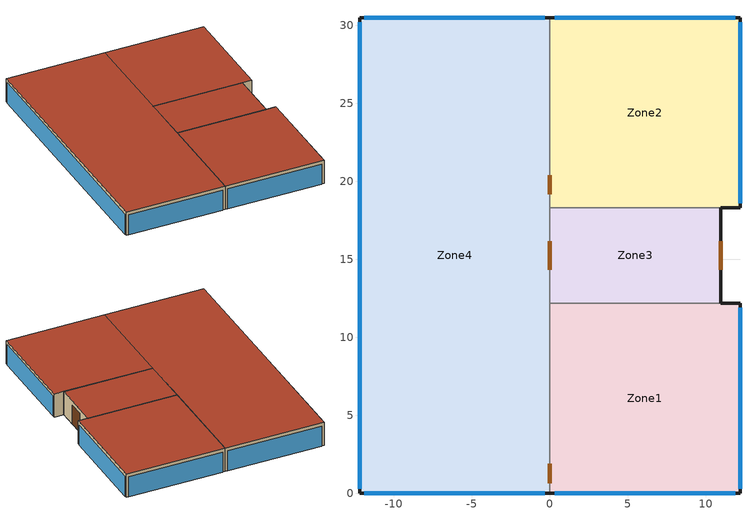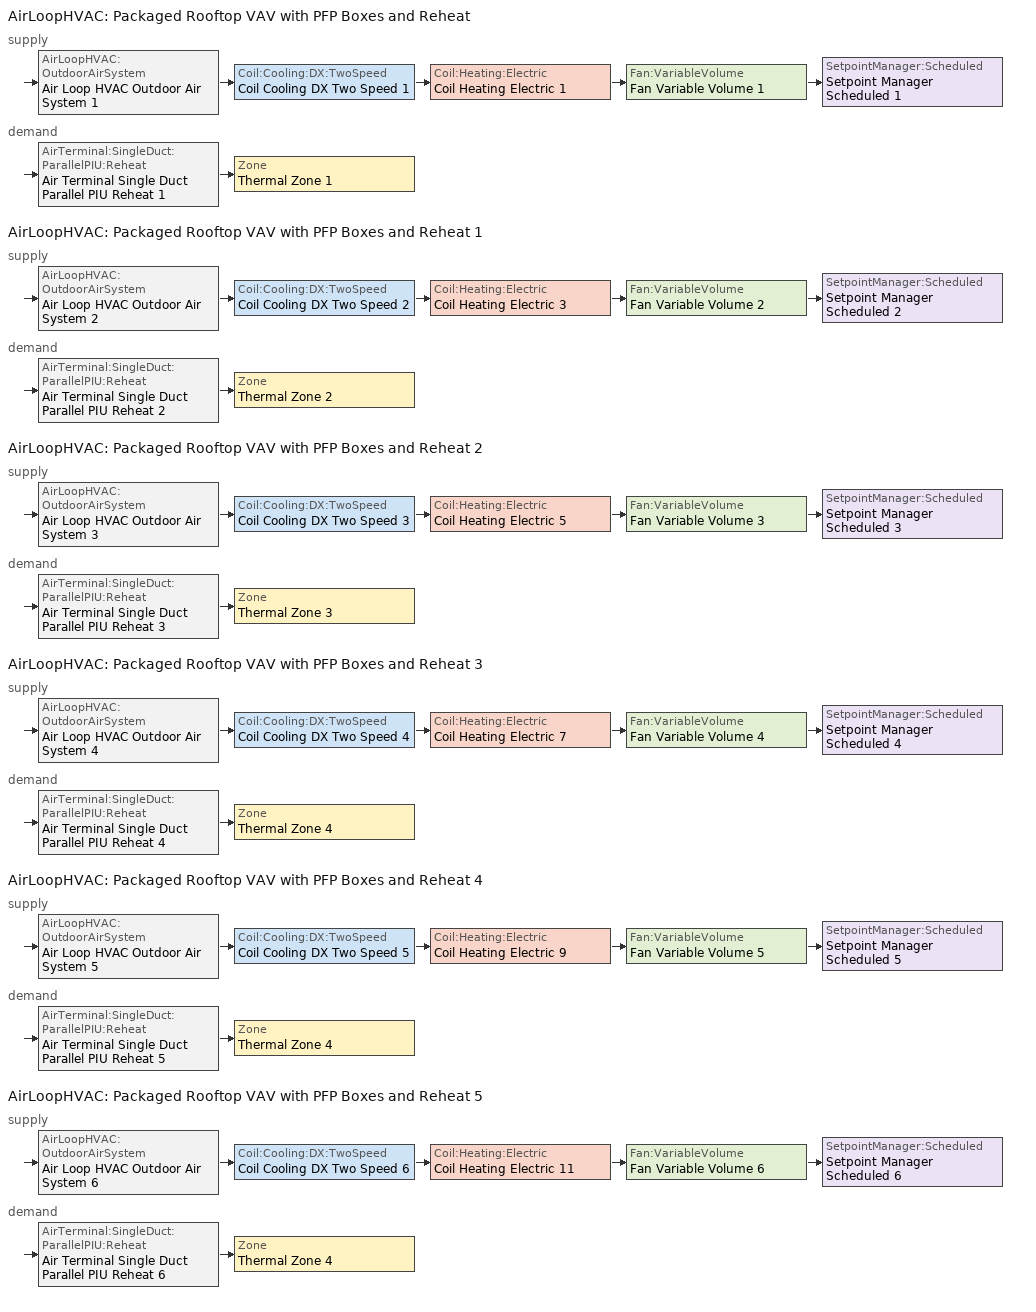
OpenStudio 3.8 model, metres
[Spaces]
Zone4
 floor ground (ExtSlabCarpet 4in ClimateZone 1-8): 0,30.48 0,0 -12.19,0 -12.19,30.48 z0
 wall outside: -12.19,0 0,0 z0:3.05
 wall outside (ASHRAE 90.1-2010 ExtWall Mass ClimateZone 5): 0,30.48 -12.19,30.48 -12.19,0 z0:3.05
 wall to Zone2: 0,18.29 0,30.48 z0:3.05
 wall to Zone3: 0,12.19 0,18.29 z0:3.05
 wall to Zone1: 0,0 0,12.19 z0:3.05
 window (ASHRAE 90.1-2010 ExtWindow Metal ClimateZone 4-6): -0.3,30.48 -11.89,30.48 / -12.19,30.18 -12.19,0.3 z0:2.64
 window: -11.89,0 -0.3,0 z0:2.64
 door inside: 0,0.66 0,1.88 / 0,14.33 0,16.15 / 0,19.17 0,20.39 z0:2.44
 roof outside (ASHRAE 90.1-2010 ExtRoof IEAD ClimateZone 2-8): 0,0 0,30.48 -12.19,30.48 -12.19,0 z3.05
Zone1
 floor ground: 12.19,12.19 12.19,0 0,0 0,12.19 z0
 wall outside: 0,0 12.19,0 12.19,12.19 10.97,12.19 z0:3.05
 wall to Zone3 (Interior Wall): 10.97,12.19 0,12.19 z0:3.05
 window: 12.19,0.3 12.19,11.89 / 0.3,0 11.89,0 z0:2.64
 roof outside: 12.19,0 12.19,12.19 0,12.19 0,0 z3.05
Zone3
 floor ground: 10.97,18.29 10.97,12.19 0,12.19 0,18.29 z0
 wall outside: 10.97,12.19 10.97,18.29 z0:3.05
 wall to Zone2: 10.97,18.29 0,18.29 z0:3.05
 door: 10.97,14.33 10.97,16.15 z0:2.44
 roof outside: 10.97,12.19 10.97,18.29 0,18.29 0,12.19 z3.05
Zone2
 floor ground: 12.19,30.48 12.19,18.29 0,18.29 0,30.48 z0
 wall outside (ASHRAE 90.1-2010 ExtWall Mass ClimateZone 5): 12.19,18.29 12.19,30.48 0,30.48 z0:3.05
 wall outside: 10.97,18.29 12.19,18.29 z0:3.05
 window (ASHRAE 90.1-2010 ExtWindow Metal ClimateZone 4-6): 12.19,18.59 12.19,30.18 z0:2.64
 window: 11.89,30.48 0.3,30.48 z0:2.64
 roof outside (ASHRAE 90.1-2010 ExtRoof IEAD ClimateZone 2-8): 12.19,18.29 12.19,30.48 0,30.48 0,18.29 z3.05
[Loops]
AirLoopHVAC 'Packaged Rooftop VAV with PFP Boxes and Reheat'
 supply: AirLoopHVAC:OutdoorAirSystem 'Air Loop HVAC Outdoor Air System 1' > Coil:Cooling:DX:TwoSpeed 'Coil Cooling DX Two Speed 1' > Coil:Heating:Electric 'Coil Heating Electric 1' > Fan:VariableVolume 'Fan Variable Volume 1' > SetpointManager:Scheduled 'Setpoint Manager Scheduled 1'
 demand: AirTerminal:SingleDuct:ParallelPIU:Reheat 'Air Terminal Single Duct Parallel PIU Reheat 1' > Zone 'Thermal Zone 1'
AirLoopHVAC 'Packaged Rooftop VAV with PFP Boxes and Reheat 1'
 supply: AirLoopHVAC:OutdoorAirSystem 'Air Loop HVAC Outdoor Air System 2' > Coil:Cooling:DX:TwoSpeed 'Coil Cooling DX Two Speed 2' > Coil:Heating:Electric 'Coil Heating Electric 3' > Fan:VariableVolume 'Fan Variable Volume 2' > SetpointManager:Scheduled 'Setpoint Manager Scheduled 2'
 demand: AirTerminal:SingleDuct:ParallelPIU:Reheat 'Air Terminal Single Duct Parallel PIU Reheat 2' > Zone 'Thermal Zone 2'
AirLoopHVAC 'Packaged Rooftop VAV with PFP Boxes and Reheat 2'
 supply: AirLoopHVAC:OutdoorAirSystem 'Air Loop HVAC Outdoor Air System 3' > Coil:Cooling:DX:TwoSpeed 'Coil Cooling DX Two Speed 3' > Coil:Heating:Electric 'Coil Heating Electric 5' > Fan:VariableVolume 'Fan Variable Volume 3' > SetpointManager:Scheduled 'Setpoint Manager Scheduled 3'
 demand: AirTerminal:SingleDuct:ParallelPIU:Reheat 'Air Terminal Single Duct Parallel PIU Reheat 3' > Zone 'Thermal Zone 3'
AirLoopHVAC 'Packaged Rooftop VAV with PFP Boxes and Reheat 3'
 supply: AirLoopHVAC:OutdoorAirSystem 'Air Loop HVAC Outdoor Air System 4' > Coil:Cooling:DX:TwoSpeed 'Coil Cooling DX Two Speed 4' > Coil:Heating:Electric 'Coil Heating Electric 7' > Fan:VariableVolume 'Fan Variable Volume 4' > SetpointManager:Scheduled 'Setpoint Manager Scheduled 4'
 demand: AirTerminal:SingleDuct:ParallelPIU:Reheat 'Air Terminal Single Duct Parallel PIU Reheat 4' > Zone 'Thermal Zone 4'
AirLoopHVAC 'Packaged Rooftop VAV with PFP Boxes and Reheat 4'
 supply: AirLoopHVAC:OutdoorAirSystem 'Air Loop HVAC Outdoor Air System 5' > Coil:Cooling:DX:TwoSpeed 'Coil Cooling DX Two Speed 5' > Coil:Heating:Electric 'Coil Heating Electric 9' > Fan:VariableVolume 'Fan Variable Volume 5' > SetpointManager:Scheduled 'Setpoint Manager Scheduled 5'
 demand: AirTerminal:SingleDuct:ParallelPIU:Reheat 'Air Terminal Single Duct Parallel PIU Reheat 5' > Zone 'Thermal Zone 4'
AirLoopHVAC 'Packaged Rooftop VAV with PFP Boxes and Reheat 5'
 supply: AirLoopHVAC:OutdoorAirSystem 'Air Loop HVAC Outdoor Air System 6' > Coil:Cooling:DX:TwoSpeed 'Coil Cooling DX Two Speed 6' > Coil:Heating:Electric 'Coil Heating Electric 11' > Fan:VariableVolume 'Fan Variable Volume 6' > SetpointManager:Scheduled 'Setpoint Manager Scheduled 6'
 demand: AirTerminal:SingleDuct:ParallelPIU:Reheat 'Air Terminal Single Duct Parallel PIU Reheat 6' > Zone 'Thermal Zone 4'
[ClimateZones]
Climate Zone Institution Name 1=ASHRAE; Climate Zone Document Name 1=ANSI/ASHRAE Standard 169; Climate Zone Document Year 1=2006; Climate Zone Institution Name 2=CEC; Climate Zone Document Name 2=California Climate Zone Descriptions; Climate Zone Document Year 2=1995
[Building]
Building 1: North Axis {deg}=-0; Space Type=90.1-2010 - Office - OpenOffice; Default Construction Set=90.1-2010 - CZ5 - Office; Standards Template=90.1-2007
[Site]
Guangzhou: Latitude {deg}=23.17; Longitude {deg}=113.33; Time Zone {hr}=8; Elevation {m}=41
[SizingPeriod:DesignDay] Barometric Pressure {Pa}=100833; Rain Indicator=No; Snow Indicator=No; Day of Month=21; Daylight Saving Time Indicator=No; Dry-Bulb Temperature Range Modifier Type=DefaultMultipliers
Name | Maximum Dry-Bulb Temperature {C} | Daily Dry-Bulb Temperature Range {deltaC} | Wind Speed {m/s} | Wind Direction {deg} | Sky Clearness | Month | Day Type | Humidity Condition Type | Wetbulb or DewPoint at Maximum Dry-Bulb {C} | Solar Model Indicator | ASHRAE Clear Sky Optical Depth for Beam Irradiance | ASHRAE Clear Sky Optical Depth for Diffuse Irradiance | Enthalpy at Maximum Dry-Bulb {J/kg}
Guangzhou Ann Htg 99.6% Condns DB | 5.8 | 0 | 3 | 0 | 0 | 1 | WinterDesignDay | Wetbulb | 5.8 | ASHRAEClearSky
Guangzhou Ann Hum_n 99.6% Condns DP=>MCDB | 11.6 | 0 | 3 | 0 | 0 | 1 | WinterDesignDay | Dewpoint | -6 | ASHRAEClearSky
Guangzhou Ann Htg Wind 99.6% Condns WS=>MCDB | 12 | 0 | 7.6 | 0 | 0 | 1 | WinterDesignDay | Wetbulb | 12 | ASHRAEClearSky
Guangzhou Ann Clg .4% Condns DB=>MWB | 35 | 6.9 | 2.4 | 160 |  | 7 | SummerDesignDay | Wetbulb | 26.3 | ASHRAETau2017 | 0.839 | 1.345
Guangzhou Ann Clg .4% Condns WB=>MDB | 31.6 | 6.9 | 2.4 | 160 |  | 7 | SummerDesignDay | Wetbulb | 27.7 | ASHRAETau2017 | 0.839 | 1.345
Guangzhou Ann Clg .4% Condns DP=>MDB | 29.5 | 6.9 | 2.4 | 160 |  | 7 | SummerDesignDay | Dewpoint | 26.8 | ASHRAETau2017 | 0.839 | 1.345
Guangzhou Ann Clg .4% Condns Enth=>MDB | 32.2 | 6.9 | 2.4 | 160 |  | 7 | SummerDesignDay | Enthalpy | 23 | ASHRAETau2017 | 0.839 | 1.345 | 89100
[Construction]
ExtSlabCarpet 4in ClimateZone 1-8: M11 100mm lightweight concrete
ASHRAE 90.1-2010 ExtWall Mass ClimateZone 5: 1IN Stucco, 8IN CONCRETE HW RefBldg, Mass Wall Insulation R-8.72 IP, 1/2IN Gypsum
ASHRAE 90.1-2010 ExtRoof IEAD ClimateZone 2-8: Roof Membrane, IEAD Roof Insulation R-19.72 IP, Metal Decking
Interior Floor: F16 Acoustic tile, F05 Ceiling air space resistance, M11 100mm lightweight concrete
Interior Wall: G01a 19mm gypsum board, F04 Wall air space resistance, G01a 19mm gypsum board
Interior Ceiling: M11 100mm lightweight concrete, F05 Ceiling air space resistance, F16 Acoustic tile
ASHRAE 90.1-2010 ExtWindow Metal ClimateZone 4-6: Fixed Window 3.12/0.40/0.31
Exterior Door: F08 Metal surface, I01 25mm insulation board
Interior Window: Clear 3mm
Interior Door; Interior Partition: G05 25mm wood
[Material] Thermal Absorptance=0.9
Name | Roughness | Thickness {m} | Conductivity {W/m-K} | Density {kg/m3} | Specific Heat {J/kg-K} | Solar Absorptance | Visible Absorptance
1IN Stucco | Smooth | 0.0253 | 0.6918 | 1858 | 837 | 0.92 | 0.92
8IN CONCRETE HW RefBldg | Rough | 0.2032 | 1.311 | 2240 | 836.8 | 0.7 | 0.7
Mass Wall Insulation R-8.72 IP | MediumRough | 0.075271 | 0.049 | 265 | 836.8 | 0.7 | 0.7
1/2IN Gypsum | Smooth | 0.0127 | 0.16 | 784.9 | 830 | 0.4 | 0.4
Roof Membrane | VeryRough | 0.0095 | 0.16 | 1121.29 | 1460 | 0.7 | 0.7
IEAD Roof Insulation R-19.72 IP | MediumRough | 0.170137 | 0.049 | 265 | 836.8 | 0.7 | 0.7
Metal Decking | MediumSmooth | 0.0015 | 45.006 | 7680 | 418.4 | 0.6 | 0.6
F16 Acoustic tile | MediumSmooth | 0.0191 | 0.06 | 368 | 590 | 0.3 | 0.3
M11 100mm lightweight concrete | MediumRough | 0.1016 | 0.53 | 1280 | 840 | 0.5 | 0.5
G01a 19mm gypsum board | MediumSmooth | 0.019 | 0.16 | 800 | 1090 | 0.4 | 0.4
F08 Metal surface | Smooth | 0.0008 | 45.28 | 7824 | 500 | 0.7 | 0.7
I01 25mm insulation board | MediumRough | 0.0254 | 0.03 | 43 | 1210 | 0.6 | 0.6
G05 25mm wood | MediumSmooth | 0.0254 | 0.15 | 608 | 1630 | 0.5 | 0.5
[DefaultConstructionSet]
90.1-2010 - CZ5 - Office: Default Exterior Surface Constructions=Default Surface Constructions 1; Default Interior Surface Constructions=Default Surface Constructions 2; Default Ground Contact Surface Constructions=Default Surface Constructions 3; Default Exterior SubSurface Constructions=Default Sub Surface Constructions 1; Default Interior SubSurface Constructions=Default Sub Surface Constructions 2; Interior Partition Construction=Interior Partition
[DefaultSurfaceConstructions]
Name | Floor Construction | Wall Construction | Roof Ceiling Construction
Default Surface Constructions 1 | ExtSlabCarpet 4in ClimateZone 1-8 | ASHRAE 90.1-2010 ExtWall Mass ClimateZone 5 | ASHRAE 90.1-2010 ExtRoof IEAD ClimateZone 2-8
Default Surface Constructions 2 | Interior Floor | Interior Wall | Interior Ceiling
Default Surface Constructions 3 | ExtSlabCarpet 4in ClimateZone 1-8 | ExtSlabCarpet 4in ClimateZone 1-8 | ExtSlabCarpet 4in ClimateZone 1-8
[Material:AirGap]
Name | Thermal Resistance {m2-K/W}
F05 Ceiling air space resistance | 0.18
F04 Wall air space resistance | 0.15
[DefaultSubSurfaceConstructions]
Name | Fixed Window Construction | Operable Window Construction | Door Construction | Tubular Daylight Dome Construction | Tubular Daylight Diffuser Construction
Default Sub Surface Constructions 1 | ASHRAE 90.1-2010 ExtWindow Metal ClimateZone 4-6 | ASHRAE 90.1-2010 ExtWindow Metal ClimateZone 4-6 | Exterior Door | Interior Window | Interior Window
Default Sub Surface Constructions 2 | Interior Window | Interior Window | Interior Door
[WindowMaterial:SimpleGlazingSystem]
Fixed Window 3.12/0.40/0.31: U-Factor {W/m2-K}=3.12304; Solar Heat Gain Coefficient=0.4; Visible Transmittance=0.31
[WindowMaterial:Glazing]
Clear 3mm: Optical Data Type=SpectralAverage; Thickness {m}=0.003; Solar Transmittance at Normal Incidence=0.837; Front Side Solar Reflectance at Normal Incidence=0.075; Back Side Solar Reflectance at Normal Incidence=0; Visible Transmittance at Normal Incidence=0.898; Front Side Visible Reflectance at Normal Incidence=0.081; Back Side Visible Reflectance at Normal Incidence=0; Infrared Transmittance at Normal Incidence=0; Front Side Infrared Hemispherical Emissivity=0.84; Back Side Infrared Hemispherical Emissivity=0.84; Conductivity {W/m-K}=0.9; Dirt Correction Factor for Solar and Visible Transmittance=1; Solar Diffusing=No
[Lights:Definition] Design Level Calculation Method=Watts/Area
Name | Watts per Space Floor Area {W/m2}
90.1-2010 - Office - Conference Lights Definition | 13.2396
90.1-2010 - Office - Corridor Lights Definition | 7.10418
90.1-2010 - Office - IT_Room Lights Definition | 11.9479
90.1-2010 - Office - OpenOffice Lights Definition | 10.5486
[DesignSpecification:OutdoorAir] Outdoor Air Method=Sum; Outdoor Air Flow per Floor Area {m3/s-m2}=0.0003048
Name | Outdoor Air Flow per Person {m3/s-person}
90.1-2010 - Office - Conference Ventilation; 90.1-2010 - Office - IT_Room Ventilation; 90.1-2010 - Office - OpenOffice Ventilation | 0.00235974
90.1-2010 - Office - Corridor Ventilation
[People:Definition] Number of People Calculation Method=People/Area; Fraction Radiant=0.3
Name | People per Space Floor Area {person/m2}
90.1-2010 - Office - Conference People Definition | 0.538196
90.1-2010 - Office - Corridor People Definition | 0.0107639
90.1-2010 - Office - IT_Room People Definition | 0.0538196
90.1-2010 - Office - OpenOffice People Definition | 0.0565105
[ElectricEquipment:Definition] Design Level Calculation Method=Watts/Area
Name | Watts per Space Floor Area {W/m2}
90.1-2010 - Office - Conference Electric Equipment Definition | 3.98265
90.1-2010 - Office - Corridor Electric Equipment Definition | 1.72223
90.1-2010 - Office - IT_Room Electric Equipment Definition | 16.7917
90.1-2010 - Office - OpenOffice Electric Equipment Definition | 7.64238
[ThermostatSetpoint:DualSetpoint] Heating Setpoint Temperature Schedule=Medium Office HtgSetp 6; Cooling Setpoint Temperature Schedule=Medium Office ClgSetp 8
Thermostat Setpoint Dual Setpoint 1; Thermostat Setpoint Dual Setpoint 2; Thermostat Setpoint Dual Setpoint 3; Thermostat Setpoint Dual Setpoint 4
[SpaceType] Standards Building Type=Office
Name | Default Schedule Set | Design Specification Outdoor Air Object | Standards Space Type
90.1-2010 - Office - Conference | 90.1-2010 - Office - Conference Schedule Set | 90.1-2010 - Office - Conference Ventilation | Conference
90.1-2010 - Office - Corridor | 90.1-2010 - Office - Corridor Schedule Set | 90.1-2010 - Office - Corridor Ventilation | Corridor
90.1-2010 - Office - IT_Room | 90.1-2010 - Office - IT_Room Schedule Set | 90.1-2010 - Office - IT_Room Ventilation | IT_Room
90.1-2010 - Office - OpenOffice | 90.1-2010 - Office - OpenOffice Schedule Set | 90.1-2010 - Office - OpenOffice Ventilation | OpenOffice
[DefaultScheduleSet] Number of People Schedule=Medium Office Bldg Occ; People Activity Level Schedule=Medium Office Activity; Lighting Schedule=Office Bldg Light; Electric Equipment Schedule=Medium Office Bldg Equip; Infiltration Schedule=Medium Office Infil Quarter On
90.1-2010 - Office - Conference Schedule Set; 90.1-2010 - Office - Corridor Schedule Set; 90.1-2010 - Office - IT_Room Schedule Set; 90.1-2010 - Office - OpenOffice Schedule Set
[Lights] Fraction Replaceable=1
Name | Lights Definition | Space or SpaceType
90.1-2010 - Office - Conference Lights | 90.1-2010 - Office - Conference Lights Definition | 90.1-2010 - Office - Conference
90.1-2010 - Office - Corridor Lights | 90.1-2010 - Office - Corridor Lights Definition | 90.1-2010 - Office - Corridor
90.1-2010 - Office - IT_Room Lights | 90.1-2010 - Office - IT_Room Lights Definition | 90.1-2010 - Office - IT_Room
90.1-2010 - Office - OpenOffice Lights | 90.1-2010 - Office - OpenOffice Lights Definition | 90.1-2010 - Office - OpenOffice
[People] Multiplier=1
Name | People Definition | Space or SpaceType
90.1-2010 - Office - Conference People | 90.1-2010 - Office - Conference People Definition | 90.1-2010 - Office - Conference
90.1-2010 - Office - Corridor People | 90.1-2010 - Office - Corridor People Definition | 90.1-2010 - Office - Corridor
90.1-2010 - Office - IT_Room People | 90.1-2010 - Office - IT_Room People Definition | 90.1-2010 - Office - IT_Room
90.1-2010 - Office - OpenOffice People | 90.1-2010 - Office - OpenOffice People Definition | 90.1-2010 - Office - OpenOffice
[SpaceInfiltration:DesignFlowRate] Design Flow Rate Calculation Method=Flow/ExteriorArea; Flow per Exterior Surface Area {m3/s-m2}=0.000226568
Name | Space or SpaceType
90.1-2010 - Office - Conference Infiltration | 90.1-2010 - Office - Conference
90.1-2010 - Office - Corridor Infiltration | 90.1-2010 - Office - Corridor
90.1-2010 - Office - IT_Room Infiltration | 90.1-2010 - Office - IT_Room
90.1-2010 - Office - OpenOffice Infiltration | 90.1-2010 - Office - OpenOffice
[ElectricEquipment]
Name | Electric Equipment Definition | Space or SpaceType
90.1-2010 - Office - Conference Electric Equipment | 90.1-2010 - Office - Conference Electric Equipment Definition | 90.1-2010 - Office - Conference
90.1-2010 - Office - Corridor Electric Equipment | 90.1-2010 - Office - Corridor Electric Equipment Definition | 90.1-2010 - Office - Corridor
90.1-2010 - Office - IT_Room Electric Equipment | 90.1-2010 - Office - IT_Room Electric Equipment Definition | 90.1-2010 - Office - IT_Room
90.1-2010 - Office - OpenOffice Electric Equipment | 90.1-2010 - Office - OpenOffice Electric Equipment Definition | 90.1-2010 - Office - OpenOffice
[BuildingStory]
Building Story 1: Nominal Z Coordinate {m}=0; Nominal Floor to Floor Height {m}=3.048
[Space] Default Construction Set=90.1-2010 - CZ5 - Office; Building Story=Building Story 1
Name | Space Type | Thermal Zone
Zone4 | 90.1-2010 - Office - Conference | Thermal Zone 4
Zone1 | 90.1-2010 - Office - IT_Room | Thermal Zone 1
Zone3 | 90.1-2010 - Office - Corridor | Thermal Zone 3
Zone2 | 90.1-2010 - Office - IT_Room | Thermal Zone 2
[ThermalZone] Use Ideal Air Loads=No
Name | Thermostat
Thermal Zone 1 | Thermostat Setpoint Dual Setpoint 3
Thermal Zone 2 | Thermostat Setpoint Dual Setpoint 2
Thermal Zone 3 | Thermostat Setpoint Dual Setpoint 1
Thermal Zone 4 | Thermostat Setpoint Dual Setpoint 4
[Sizing:Zone] Zone Cooling Design Supply Air Temperature Input Method=SupplyAirTemperature; Zone Cooling Design Supply Air Temperature {C}=14; Zone Cooling Design Supply Air Temperature Difference {deltaC}=11.11; Zone Heating Design Supply Air Temperature Input Method=SupplyAirTemperature; Zone Heating Design Supply Air Temperature {C}=40; Zone Heating Design Supply Air Temperature Difference {deltaC}=11.11; Zone Cooling Design Supply Air Humidity Ratio {kg-H2O/kg-air}=0.0085; Zone Heating Design Supply Air Humidity Ratio {kg-H2O/kg-air}=0.008; Cooling Design Air Flow Method=DesignDay; Heating Design Air Flow Method=DesignDay; Account for Dedicated Outdoor Air System=No; Dedicated Outdoor Air System Control Strategy=NeutralSupplyAir; Dedicated Outdoor Air Low Setpoint Temperature for Design {C}=autosize; Dedicated Outdoor Air High Setpoint Temperature for Design {C}=autosize; Zone Load Sizing Method=Sensible Load Only No Latent Load; Zone Latent Cooling Design Supply Air Humidity Ratio Input Method=HumidityRatioDifference; Zone Cooling Design Supply Air Humidity Ratio Difference {kgWater/kgDryAir}=0.005; Zone Latent Heating Design Supply Air Humidity Ratio Input Method=HumidityRatioDifference; Zone Humidification Design Supply Air Humidity Ratio Difference {kgWater/kgDryAir}=0.005; Design Zone Air Distribution Effectiveness in Heating Mode=0.8
Thermal Zone 1; Thermal Zone 2; Thermal Zone 3; Thermal Zone 4
[Zone equipment]
Thermal Zone 1: Air Terminal Single Duct Parallel PIU Reheat 1
Thermal Zone 2: Air Terminal Single Duct Parallel PIU Reheat 2
Thermal Zone 3: Air Terminal Single Duct Parallel PIU Reheat 3
Thermal Zone 4: Air Terminal Single Duct Parallel PIU Reheat 4, Air Terminal Single Duct Parallel PIU Reheat 5, Air Terminal Single Duct Parallel PIU Reheat 6
[AvailabilityManager:NightCycle] Applicability Schedule=Always On Discrete; Thermostat Tolerance {deltaC}=1; Cycling Run Time {s}=3600
Name | Control Type
Availability Manager Night Cycle 1; Availability Manager Night Cycle 2; Availability Manager Night Cycle 3 | StayOff
Availability Manager Night Cycle 4; Availability Manager Night Cycle 5; Availability Manager Night Cycle 6; Availability Manager Night Cycle 7; Availability Manager Night Cycle 8; Availability Manager Night Cycle 9; Availability Manager Night Cycle 10 | CycleOnAnyZoneFansOnly
[AirLoopHVAC] Availability Schedule=Always On Discrete; Design Supply Air Flow Rate {m3/s}=autosize; Design Return Air Flow Fraction of Supply Air Flow=1
Packaged Rooftop VAV with PFP Boxes and Reheat; Packaged Rooftop VAV with PFP Boxes and Reheat 1; Packaged Rooftop VAV with PFP Boxes and Reheat 2; Packaged Rooftop VAV with PFP Boxes and Reheat 3; Packaged Rooftop VAV with PFP Boxes and Reheat 4; Packaged Rooftop VAV with PFP Boxes and Reheat 5
[Sizing:System] Central Heating Maximum System Air Flow Ratio=0.3; Preheat Design Temperature {C}=7; Preheat Design Humidity Ratio {kg-H2O/kg-Air}=0.008; Precool Design Temperature {C}=12.8; Precool Design Humidity Ratio {kg-H2O/kg-Air}=0.008; Central Cooling Design Supply Air Temperature {C}=12.8; Central Heating Design Supply Air Temperature {C}=16.7; 100% Outdoor Air in Cooling=Yes; 100% Outdoor Air in Heating=Yes; Central Cooling Design Supply Air Humidity Ratio {kg-H2O/kg-Air}=0.0085; Zone Maximum Outdoor Air Fraction=1; Cooling Supply Air Flow Rate Per Floor Area {m3/s-m2}=0.00996765; Cooling Fraction of Autosized Cooling Supply Air Flow Rate=1; Cooling Supply Air Flow Rate Per Unit Cooling Capacity {m3/s-W}=3.94755e-05; Heating Supply Air Flow Rate Per Floor Area {m3/s-m2}=0.00996765; Heating Fraction of Autosized Heating Supply Air Flow Rate=1; Heating Fraction of Autosized Cooling Supply Air Flow Rate=1; Heating Supply Air Flow Rate Per Unit Heating Capacity {m3/s-W}=3.15882e-05; Cooling Design Capacity Method=CoolingDesignCapacity; Cooling Design Capacity {W}=autosize; Cooling Design Capacity Per Floor Area {W/m2}=234.7; Fraction of Autosized Cooling Design Capacity=1; Heating Design Capacity Method=HeatingDesignCapacity; Heating Design Capacity {W}=autosize; Heating Design Capacity Per Floor Area {W/m2}=157; Fraction of Autosized Heating Design Capacity=1; Central Cooling Capacity Control Method=OnOff; Occupant Diversity=autosize
Packaged Rooftop VAV with PFP Boxes and Reheat; Packaged Rooftop VAV with PFP Boxes and Reheat 1; Packaged Rooftop VAV with PFP Boxes and Reheat 2; Packaged Rooftop VAV with PFP Boxes and Reheat 3; Packaged Rooftop VAV with PFP Boxes and Reheat 4; Packaged Rooftop VAV with PFP Boxes and Reheat 5
[Fan:VariableVolume] Availability Schedule=Always On Discrete; Fan Total Efficiency=0.6045; Pressure Rise {Pa}=500; Maximum Flow Rate {m3/s}=Autosize; Fan Power Minimum Flow Rate Input Method=FixedFlowRate; Fan Power Minimum Flow Fraction=0; Fan Power Minimum Air Flow Rate {m3/s}=0; Motor Efficiency=0.93; Motor In Airstream Fraction=1; Fan Power Coefficient 1=0.0407599; Fan Power Coefficient 2=0.088045; Fan Power Coefficient 3=-0.0729261; Fan Power Coefficient 4=0.94374; Fan Power Coefficient 5=0
Fan Variable Volume 1; Fan Variable Volume 2; Fan Variable Volume 3; Fan Variable Volume 4; Fan Variable Volume 5; Fan Variable Volume 6
[Coil:Heating:Electric] Availability Schedule=Always On Discrete
Coil Heating Electric 1; Coil Heating Electric 2; Coil Heating Electric 3; Coil Heating Electric 4; Coil Heating Electric 5; Coil Heating Electric 6; Coil Heating Electric 7; Coil Heating Electric 8; Coil Heating Electric 9; Coil Heating Electric 10; Coil Heating Electric 11; Coil Heating Electric 12
[Coil:Cooling:DX:TwoSpeed] Availability Schedule=Always On Discrete; Rated High Speed Total Cooling Capacity {W}=Autosize; Rated High Speed Sensible Heat Ratio=Autosize; Rated High Speed COP {W/W}=3; Rated High Speed Air Flow Rate {m3/s}=Autosize; Rated High Speed Evaporator Fan Power Per Volume Flow Rate 2017 {W/(m3/s)}=773.3; Rated High Speed Evaporator Fan Power Per Volume Flow Rate 2023 {W/(m3/s)}=934.4; Unit Internal Static Air Pressure {Pa}=773.3; Rated Low Speed Total Cooling Capacity {W}=Autosize; Rated Low Speed Sensible Heat Ratio=0.69; Rated Low Speed COP {W/W}=3; Rated Low Speed Air Flow Rate {m3/s}=Autosize; Rated Low Speed Evaporator Fan Power Per Volume Flow Rate 2017 {W/(m3/s)}=773.3; Rated Low Speed Evaporator Fan Power Per Volume Flow Rate 2023 {W/(m3/s)}=934.4; Condenser Type=AirCooled; Minimum Outdoor Dry-Bulb Temperature for Compressor Operation {C}=-25; High Speed Evaporative Condenser Effectiveness=0.9; High Speed Evaporative Condenser Air Flow Rate {m3/s}=Autosize; High Speed Evaporative Condenser Pump Rated Power Consumption {W}=Autosize; Low Speed Evaporative Condenser Effectiveness=0.9; Low Speed Evaporative Condenser Air Flow Rate {m3/s}=Autosize; Low Speed Evaporative Condenser Pump Rated Power Consumption {W}=Autosize; Basin Heater Capacity {W/K}=0; Basin Heater Setpoint Temperature {C}=2
Name | Total Cooling Capacity Function of Temperature Curve | Total Cooling Capacity Function of Flow Fraction Curve | Energy Input Ratio Function of Temperature Curve | Energy Input Ratio Function of Flow Fraction Curve | Part Load Fraction Correlation Curve | Low Speed Total Cooling Capacity Function of Temperature Curve | Low Speed Energy Input Ratio Function of Temperature Curve
Coil Cooling DX Two Speed 1 | Curve Biquadratic 1 | Curve Quadratic 1 | Curve Biquadratic 2 | Curve Quadratic 2 | Curve Quadratic 3 | Curve Biquadratic 3 | Curve Biquadratic 4
Coil Cooling DX Two Speed 2 | Curve Biquadratic 5 | Curve Quadratic 4 | Curve Biquadratic 6 | Curve Quadratic 5 | Curve Quadratic 6 | Curve Biquadratic 7 | Curve Biquadratic 8
Coil Cooling DX Two Speed 3 | Curve Biquadratic 9 | Curve Quadratic 7 | Curve Biquadratic 10 | Curve Quadratic 8 | Curve Quadratic 9 | Curve Biquadratic 11 | Curve Biquadratic 12
Coil Cooling DX Two Speed 4 | Curve Biquadratic 13 | Curve Quadratic 10 | Curve Biquadratic 14 | Curve Quadratic 11 | Curve Quadratic 12 | Curve Biquadratic 15 | Curve Biquadratic 16
Coil Cooling DX Two Speed 5 | Curve Biquadratic 17 | Curve Quadratic 13 | Curve Biquadratic 18 | Curve Quadratic 14 | Curve Quadratic 15 | Curve Biquadratic 19 | Curve Biquadratic 20
Coil Cooling DX Two Speed 6 | Curve Biquadratic 21 | Curve Quadratic 16 | Curve Biquadratic 22 | Curve Quadratic 17 | Curve Quadratic 18 | Curve Biquadratic 23 | Curve Biquadratic 24
[SetpointManager:Scheduled] Control Variable=Temperature
Name | Schedule
Setpoint Manager Scheduled 1 | Deck_Temperature 10
Setpoint Manager Scheduled 2 | Deck_Temperature 19
Setpoint Manager Scheduled 3 | Deck_Temperature 22
Setpoint Manager Scheduled 4 | Deck_Temperature 15
Setpoint Manager Scheduled 5 | Deck Temperature 3
Setpoint Manager Scheduled 6 | Deck_Temperature 11
[Controller:OutdoorAir] Minimum Outdoor Air Flow Rate {m3/s}=0; Maximum Outdoor Air Flow Rate {m3/s}=Autosize; Economizer Control Type=NoEconomizer; Economizer Control Action Type=ModulateFlow; Economizer Maximum Limit Dry-Bulb Temperature {C}=28; Economizer Maximum Limit Enthalpy {J/kg}=64000; Economizer Minimum Limit Dry-Bulb Temperature {C}=-100; Lockout Type=NoLockout; Minimum Limit Type=FixedMinimum; High Humidity Control=No; Heat Recovery Bypass Control Type=BypassWhenWithinEconomizerLimits; Economizer Operation Staging=InterlockedWithMechanicalCooling
Name | Controller Mechanical Ventilation
Controller Outdoor Air 1 | Controller Mechanical Ventilation 1
Controller Outdoor Air 2 | Controller Mechanical Ventilation 2
Controller Outdoor Air 3 | Controller Mechanical Ventilation 3
Controller Outdoor Air 4 | Controller Mechanical Ventilation 4
Controller Outdoor Air 5 | Controller Mechanical Ventilation 5
Controller Outdoor Air 6 | Controller Mechanical Ventilation 6
[Controller:MechanicalVentilation] Availability Schedule=Always On Discrete
Controller Mechanical Ventilation 1; Controller Mechanical Ventilation 2; Controller Mechanical Ventilation 3; Controller Mechanical Ventilation 4; Controller Mechanical Ventilation 5; Controller Mechanical Ventilation 6
[AirLoopHVAC:OutdoorAirSystem]
Name | Controller
Air Loop HVAC Outdoor Air System 1 | Controller Outdoor Air 1
Air Loop HVAC Outdoor Air System 2 | Controller Outdoor Air 2
Air Loop HVAC Outdoor Air System 3 | Controller Outdoor Air 3
Air Loop HVAC Outdoor Air System 4 | Controller Outdoor Air 4
Air Loop HVAC Outdoor Air System 5 | Controller Outdoor Air 5
Air Loop HVAC Outdoor Air System 6 | Controller Outdoor Air 6
[Fan:ConstantVolume] Availability Schedule=Always On Discrete; Pressure Rise {Pa}=300; Maximum Flow Rate {m3/s}=AutoSize
Fan Constant Volume 1; Fan Constant Volume 2; Fan Constant Volume 3; Fan Constant Volume 4; Fan Constant Volume 5; Fan Constant Volume 6
[AirTerminal:SingleDuct:ParallelPIU:Reheat] Availability Schedule=Always On Discrete; Maximum Primary Air Flow Rate {m3/s}=Autosize; Maximum Secondary Air Flow Rate {m3/s}=Autosize; Minimum Primary Air Flow Fraction=Autosize; Fan On Flow Fraction=Autosize; Maximum Hot Water or Steam Flow Rate {m3/s}=Autosize; Minimum Hot Water or Steam Flow Rate {m3/s}=0; Convergence Tolerance=0.001
Name | Fan | Reheat Coil
Air Terminal Single Duct Parallel PIU Reheat 1 | Fan Constant Volume 1 | Coil Heating Electric 2
Air Terminal Single Duct Parallel PIU Reheat 2 | Fan Constant Volume 2 | Coil Heating Electric 4
Air Terminal Single Duct Parallel PIU Reheat 3 | Fan Constant Volume 3 | Coil Heating Electric 6
Air Terminal Single Duct Parallel PIU Reheat 4 | Fan Constant Volume 4 | Coil Heating Electric 8
Air Terminal Single Duct Parallel PIU Reheat 5 | Fan Constant Volume 5 | Coil Heating Electric 10
Air Terminal Single Duct Parallel PIU Reheat 6 | Fan Constant Volume 6 | Coil Heating Electric 12
[Schedule:Constant]
Always On Discrete: Value=1
[Schedule:Ruleset]
Name | Default Day Schedule | Summer Design Day Schedule | Winter Design Day Schedule
Office Bldg Light | Office Bldg Light Default Schedule | Office Bldg Light Summer Design Day | Office Bldg Light Winter Design Day
Medium Office Bldg Occ | Medium Office Bldg Occ Default Schedule | Medium Office Bldg Occ Summer Design Day | Medium Office Bldg Occ Winter Design Day
Medium Office Activity | Medium Office Activity Default Schedule | Medium Office Activity Summer Design Day | Medium Office Activity Winter Design Day
Medium Office Infil Quarter On | Medium Office Infil Quarter On Default Schedule | Medium Office Infil Quarter On Summer Design Day | Medium Office Infil Quarter On Winter Design Day
Medium Office Bldg Equip | Medium Office Bldg Equip Default Schedule | Medium Office Bldg Equip Summer Design Day | Medium Office Bldg Equip Winter Design Day
Deck_Temperature 10 | Deck_Temperature_Default 10 | Deck_Temperature_Summer_Design_Day 10 | Deck_Temperature_Winter_Design_Day 10
Deck_Temperature 11 | Deck_Temperature_Default 11 | Deck_Temperature_Summer_Design_Day 11 | Deck_Temperature_Winter_Design_Day 11
Medium Office ClgSetp 8 | Medium Office ClgSetp Default Schedule 8 | Medium Office ClgSetp Summer Design Day 8 | Medium Office ClgSetp Winter Design Day 8
Medium Office HtgSetp 6 | Medium Office HtgSetp Default Schedule 6 | Medium Office HtgSetp Summer Design Day 6 | Medium Office HtgSetp Winter Design Day 6
Deck_Temperature 15 | Deck_Temperature_Default 15 | Deck_Temperature_Summer_Design_Day 15 | Deck_Temperature_Winter_Design_Day 15
Deck Temperature 3 | Deck Temperature Default 3 | Deck Temperature Summer Design Day 3 | Deck Temperature Winter Design Day 3
Deck_Temperature 19 | Deck_Temperature_Default 19 | Deck_Temperature_Summer_Design_Day 19 | Deck_Temperature_Winter_Design_Day 19
Deck_Temperature 22 | Deck_Temperature_Default 22 | Deck_Temperature_Summer_Design_Day 22 | Deck_Temperature_Winter_Design_Day 22
[Schedule:Day]
Office Bldg Light Default Schedule: No, 5, 0, 0.05, 7, 0, 0.1, 8, 0, 0.3, 17, 0, 0.9, 18, 0, 0.7, 20, 0, 0.5, 22, 0, 0.3, 23, 0, 0.1, 24, 0, 0.05
Office Bldg Light Summer Design Day; Medium Office Infil Quarter On Rule 1 Day Schedule; Medium Office Bldg Equip Summer Design Day: No, 24, 0, 1
Office Bldg Light Winter Design Day; Medium Office Bldg Occ Winter Design Day; Medium Office Bldg Occ Rule 1 Day Schedule; Medium Office Bldg Equip Winter Design Day: No, 24, 0, 0
Office Bldg Light Rule 1 Day Schedule: No, 24, 0, 0.05
Office Bldg Light Rule 2 Day Schedule: No, 6, 0, 0.05, 8, 0, 0.1, 14, 0, 0.5, 17, 0, 0.15, 24, 0, 0.05
Medium Office Bldg Occ Default Schedule: No, 6, 0, 0, 7, 0, 0.1, 8, 0, 0.2, 12, 0, 0.95, 13, 0, 0.5, 17, 0, 0.95, 18, 0, 0.7, 20, 0, 0.4, 22, 0, 0.1, 24, 0, 0.05
Medium Office Bldg Occ Summer Design Day: No, 6, 0, 0, 22, 0, 1, 24, 0, 0.05
Medium Office Bldg Occ Rule 2 Day Schedule: No, 6, 0, 0, 8, 0, 0.1, 14, 0, 0.5, 17, 0, 0.1, 24, 0, 0
Medium Office Activity Default Schedule; Medium Office Activity Summer Design Day; Medium Office Activity Winter Design Day: No, 24, 0, 120
Medium Office Infil Quarter On Default Schedule; Medium Office Infil Quarter On Summer Design Day: No, 6, 0, 1, 22, 0, 0.25, 24, 0, 1
Medium Office Infil Quarter On Winter Design Day; Medium Office Infil Quarter On Rule 2 Day Schedule: No, 6, 0, 1, 18, 0, 0.25, 24, 0, 1
Medium Office Bldg Equip Default Schedule: No, 8, 0, 0.4, 12, 0, 0.9, 13, 0, 0.8, 17, 0, 0.9, 18, 0, 0.8, 20, 0, 0.6, 22, 0, 0.5, 24, 0, 0.4
Medium Office Bldg Equip Rule 1 Day Schedule: No, 24, 0, 0.3
Medium Office Bldg Equip Rule 2 Day Schedule: No, 6, 0, 0.3, 8, 0, 0.4, 14, 0, 0.5, 17, 0, 0.35, 24, 0, 0.3
Deck_Temperature_Default 10; Deck_Temperature_Summer_Design_Day 10; Deck_Temperature_Winter_Design_Day 10; Deck_Temperature_Default 11; Deck_Temperature_Summer_Design_Day 11; Deck_Temperature_Winter_Design_Day 11; Deck_Temperature_Default 15; Deck_Temperature_Summer_Design_Day 15; Deck_Temperature_Winter_Design_Day 15; Deck_Temperature_Default 19; Deck_Temperature_Summer_Design_Day 19; Deck_Temperature_Winter_Design_Day 19; Deck_Temperature_Default 22; Deck_Temperature_Summer_Design_Day 22; Deck_Temperature_Winter_Design_Day 22: 24, 0, 12.8
Medium Office ClgSetp Default Schedule 8; Medium Office ClgSetp Rule 2 Day Schedule 8: No, 24, 0, 26.5
Medium Office ClgSetp Summer Design Day 8; Medium Office ClgSetp Winter Design Day 8; Medium Office ClgSetp Rule 1 Day Schedule 8: No, 24, 0, 26.7
Medium Office HtgSetp Default Schedule 6; Medium Office HtgSetp Summer Design Day 6; Medium Office HtgSetp Winter Design Day 6; Medium Office HtgSetp Rule 1 Day Schedule 6; Medium Office HtgSetp Rule 2 Day Schedule 6: No, 24, 0, 25
Deck Temperature Default 3; Deck Temperature Summer Design Day 3; Deck Temperature Winter Design Day 3: No, 24, 0, 12.8
[Schedule:Rule] Apply Monday=No; Apply Tuesday=No; Apply Wednesday=No; Apply Thursday=No; Apply Friday=No; Date Specification Type=DateRange; Start Month=1; Start Day=1; End Month=12; End Day=31
Name | Schedule Ruleset | Rule Order | Day Schedule | Apply Sunday | Apply Saturday
Office Bldg Light Rule 1 | Office Bldg Light | 0 | Office Bldg Light Rule 1 Day Schedule | Yes | No
Office Bldg Light Rule 2 | Office Bldg Light | 1 | Office Bldg Light Rule 2 Day Schedule | No | Yes
Medium Office Bldg Occ Rule 1 | Medium Office Bldg Occ | 0 | Medium Office Bldg Occ Rule 1 Day Schedule | Yes | No
Medium Office Bldg Occ Rule 2 | Medium Office Bldg Occ | 1 | Medium Office Bldg Occ Rule 2 Day Schedule | No | Yes
Medium Office Infil Quarter On Rule 1 | Medium Office Infil Quarter On | 0 | Medium Office Infil Quarter On Rule 1 Day Schedule | Yes | No
Medium Office Infil Quarter On Rule 2 | Medium Office Infil Quarter On | 1 | Medium Office Infil Quarter On Rule 2 Day Schedule | No | Yes
Medium Office Bldg Equip Rule 1 | Medium Office Bldg Equip | 0 | Medium Office Bldg Equip Rule 1 Day Schedule | Yes | No
Medium Office Bldg Equip Rule 2 | Medium Office Bldg Equip | 1 | Medium Office Bldg Equip Rule 2 Day Schedule | No | Yes
Medium Office ClgSetp Rule 17 | Medium Office ClgSetp 8 | 0 | Medium Office ClgSetp Rule 1 Day Schedule 8 | Yes | No
Medium Office ClgSetp Rule 18 | Medium Office ClgSetp 8 | 1 | Medium Office ClgSetp Rule 2 Day Schedule 8 | No | Yes
Medium Office HtgSetp Rule 13 | Medium Office HtgSetp 6 | 0 | Medium Office HtgSetp Rule 1 Day Schedule 6 | Yes | No
Medium Office HtgSetp Rule 14 | Medium Office HtgSetp 6 | 1 | Medium Office HtgSetp Rule 2 Day Schedule 6 | No | Yes
[Curve:Biquadratic] Minimum Value of x=17; Maximum Value of x=22; Minimum Value of y=13; Maximum Value of y=46
Name | Coefficient1 Constant | Coefficient2 x | Coefficient3 x**2 | Coefficient4 y | Coefficient5 y**2 | Coefficient6 x*y
Curve Biquadratic 1; Curve Biquadratic 3; Curve Biquadratic 5; Curve Biquadratic 7; Curve Biquadratic 9; Curve Biquadratic 11; Curve Biquadratic 13; Curve Biquadratic 15; Curve Biquadratic 17; Curve Biquadratic 19; Curve Biquadratic 21; Curve Biquadratic 23 | 0.42415 | 0.04426 | -0.00042 | 0.00333 | -8e-05 | -0.00021
Curve Biquadratic 2; Curve Biquadratic 4; Curve Biquadratic 6; Curve Biquadratic 8; Curve Biquadratic 10; Curve Biquadratic 12; Curve Biquadratic 14; Curve Biquadratic 16; Curve Biquadratic 18; Curve Biquadratic 20; Curve Biquadratic 22; Curve Biquadratic 24 | 1.23649 | -0.02431 | 0.00057 | -0.01434 | 0.00063 | -0.00038
[Curve:Quadratic]
Name | Coefficient1 Constant | Coefficient2 x | Coefficient3 x**2 | Minimum Value of x | Maximum Value of x
Curve Quadratic 1; Curve Quadratic 4; Curve Quadratic 7; Curve Quadratic 10; Curve Quadratic 13; Curve Quadratic 16 | 0.77136 | 0.34053 | -0.11088 | 0.75918 | 1.13877
Curve Quadratic 2; Curve Quadratic 5; Curve Quadratic 8; Curve Quadratic 11; Curve Quadratic 14; Curve Quadratic 17 | 1.2055 | -0.32953 | 0.12308 | 0.75918 | 1.13877
Curve Quadratic 3; Curve Quadratic 6; Curve Quadratic 9; Curve Quadratic 12; Curve Quadratic 15; Curve Quadratic 18 | 0.771 | 0.229 | 0 | 0 | 1
